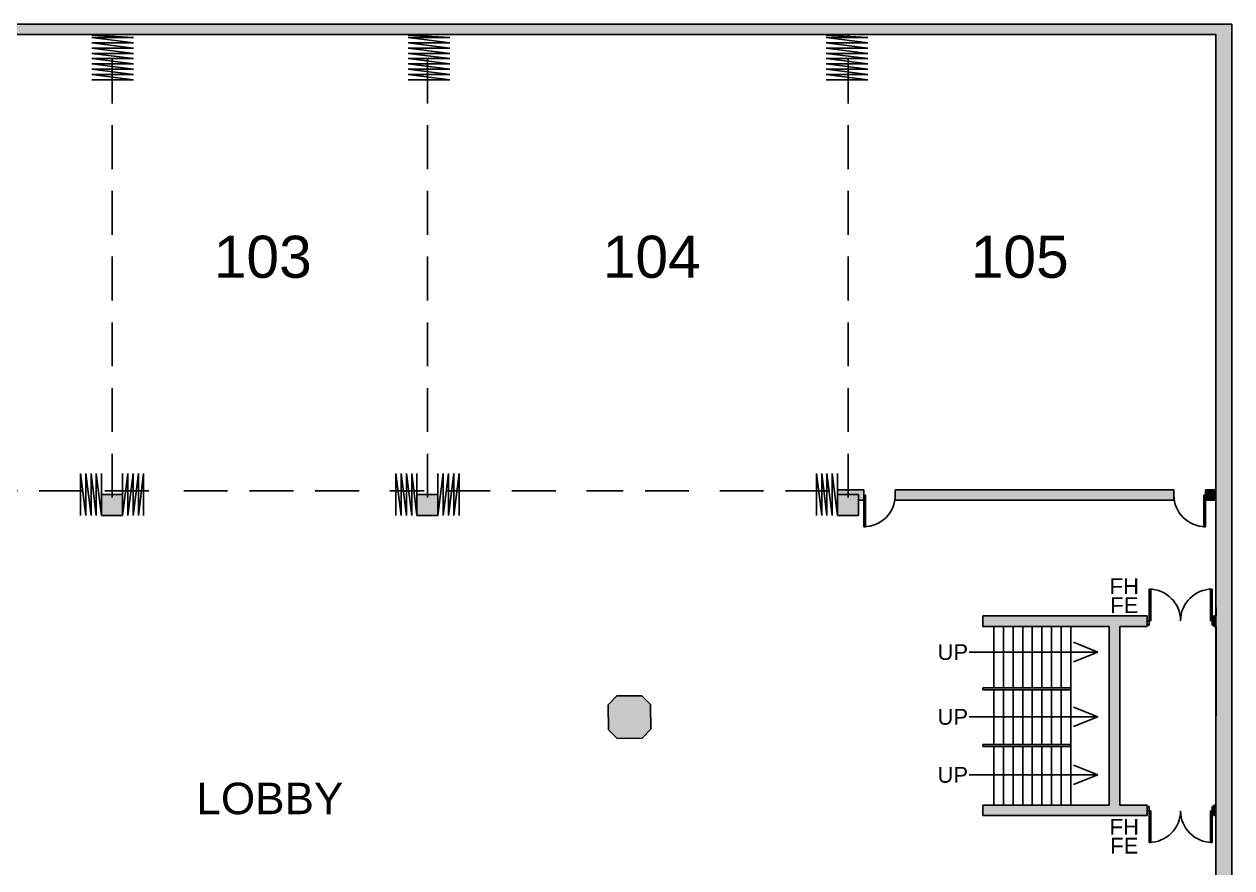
# Model space of a CAD drawing. Header units: inches. Extents: x 3140 to 6112, y 2443 to 6866.
# Drawn here: x 4180 to 5558, y 3851 to 4814 of the extents above; entities that cross this region are included whole.
import ezdxf
from ezdxf.enums import TextEntityAlignment as Align

# ---------------------------------------------------------------- set-up
doc = ezdxf.new("R2010")
doc.units = ezdxf.units.IN
doc.header["$LTSCALE"] = 100
doc.header["$MEASUREMENT"] = 0
doc.linetypes.add('DASHED', pattern=[0.75, 0.5, -0.25])
for name, color, linetype in [('bldg_airwall', 53, 'DASHED'), ('bldg_airwall_storage', 53, 'CONTINUOUS'), ('bldg_doors', 9, 'CONTINUOUS'), ('bldg_fire', 240, 'CONTINUOUS'), ('bldg_stairs', 9, 'CONTINUOUS'), ('bldg_text', 94, 'CONTINUOUS'), ('bldg_wallint', 9, 'CONTINUOUS'), ('bldg_wallintsol', 9, 'CONTINUOUS')]:
    doc.layers.add(name, color=color, linetype=linetype)
doc.styles.add('bldgtx18', font='ARIAL.TTF', dxfattribs={"height": 18})
doc.styles.add('bldgtx36', font='ARIAL.TTF', dxfattribs={"height": 36})
doc.styles.add('bldgtx48', font='ARIAL.TTF', dxfattribs={"height": 48})

msp = doc.modelspace()

# ---------------------------------------------------------------- hatches: boundary and pattern name
at = {"layer": 'bldg_wallintsol'}
for points in [[(5540.3, 4801.9), (5540.3, 4157.3), (5540.4, 4138.4), (5540.3, 4138.4), (5540.3, 4126.4), (5540.4, 4126.4), (5540.3, 3922.5), (5540.3, 3780), (5521.6, 3780), (5521.6, 3768), (5540.3, 3768), (5540.3, 3261.6), (5521.4, 3261.6), (5521.4, 3249.6), (5558.4, 3249.6), (5558.4, 3774), (5558.4, 4813.9), (3370.9, 4813.9), (3370.9, 4353.1), (3370.9, 4277.4), (3296.8, 4277.4), (3296.8, 4252.9), (3370.9, 4252.9), (3370.9, 4233.3), (3382.9, 4233.3), (3382.9, 4270.4), (3392.3, 4270.4), (3392.3, 4276.3), (3392.3, 4282.4), (3382.9, 4282.4), (3382.9, 4347.1), (3382.9, 4801.9)], [(4292.3, 4276.9), (4268.3, 4276.9), (4268.3, 4252.9), (4292.3, 4252.9)], [(4652.3, 4276.9), (4628.3, 4276.9), (4628.3, 4252.9), (4652.3, 4252.9)], [(5492.3, 4282.4), (5174.3, 4282.4), (5174.3, 4270.4), (5492.3, 4270.4)], [(5540.3, 4282.4), (5528.3, 4282.4), (5528.3, 4270.4), (5540.3, 4270.4)], [(5461.9, 4138.4), (5274.2, 4138.4), (5274.2, 4126.4), (5418.4, 4126.4), (5418.4, 3922.5), (5274.2, 3922.5), (5274.2, 3910.5), (5410.9, 3910.5), (5461.9, 3910.5), (5461.9, 3922.5), (5430.4, 3922.5), (5430.4, 4126.4), (5461.9, 4126.4)], [(5540.3, 4138.4), (5537.9, 4138.4), (5537.9, 4126.4), (5540.3, 4126.4)], [(4895, 4037.3), (4884.9, 4047.2), (4856.5, 4047.1), (4846.6, 4037), (4846.8, 4008.6), (4856.9, 3998.7), (4885.3, 3998.9), (4895.2, 4009)], [(5540.3, 3922.5), (5537.9, 3922.5), (5537.9, 3910.5), (5540.3, 3910.5)]]:
    msp.add_hatch(color=256, dxfattribs=at).paths.add_polyline_path(points)
h = msp.add_hatch(color=256, dxfattribs=at)
h.paths.add_polyline_path([(5138.3, 4282.4), (5108.3, 4282.4), (5108.3, 4276.9), (5132.3, 4276.9), (5132.3, 4270.4), (5138.3, 4270.4), (5138.3, 4276.3)])
h.paths.add_polyline_path([(5132.3, 4276.9), (5108.3, 4276.9), (5108.3, 4252.9), (5132.3, 4252.9)])

# ---------------------------------------------------------------- linework, layer by layer
at = {"layer": 'bldg_airwall'}
for p, q in [((4280.4, 4273.5), (4280.4, 4802.1)), ((4640.4, 4273.5), (4640.4, 4802.1)), ((5120.4, 4273.5), (5120.4, 4802.1)), ((4322.2, 4281.2), (4133.2, 4281.2)), ((4562.2, 4281.2), (4357.2, 4281.2)), ((4786.7, 4281.2), (4597.2, 4281.2)), ((4938.7, 4281.2), (4821.7, 4281.2)), ((5098.9, 4281.2), (4973.7, 4281.2))]:
    msp.add_line(p, q, dxfattribs=at)
at = {"layer": 'bldg_airwall_storage'}
for p, q in [((4257.2, 4801.9), (4304.8, 4801.9)), ((4304.8, 4798.5), (4257.2, 4801.5)), ((4304.8, 4792.5), (4257.2, 4798.5)), ((4257.2, 4798.5), (4304.8, 4798.5)), ((4618.2, 4801.9), (4665.8, 4801.9)), ((4665.8, 4798.5), (4618.2, 4801.5)), ((4665.8, 4792.5), (4618.2, 4798.5)), ((4618.2, 4798.5), (4665.8, 4798.5)), ((5095.3, 4801.9), (5142.9, 4801.9)), ((5142.9, 4798.5), (5095.3, 4801.5)), ((5142.9, 4792.5), (5095.3, 4798.5)), ((5095.3, 4798.5), (5142.9, 4798.5)), ((4304.8, 4786.5), (4257.2, 4792.5)), ((4257.2, 4792.5), (4304.8, 4792.5)), ((4304.8, 4780.5), (4257.2, 4786.5)), ((4257.2, 4786.5), (4304.8, 4786.5)), ((4665.8, 4786.5), (4618.2, 4792.5)), ((4618.2, 4792.5), (4665.8, 4792.5)), ((4665.8, 4780.5), (4618.2, 4786.5)), ((4618.2, 4786.5), (4665.8, 4786.5)), ((5142.9, 4786.5), (5095.3, 4792.5)), ((5095.3, 4792.5), (5142.9, 4792.5)), ((5142.9, 4780.5), (5095.3, 4786.5)), ((5095.3, 4786.5), (5142.9, 4786.5)), ((4304.8, 4774.5), (4257.2, 4780.5)), ((4257.2, 4780.5), (4304.8, 4780.5)), ((4304.8, 4768.5), (4257.2, 4774.5)), ((4257.2, 4774.5), (4304.8, 4774.5)), ((4665.8, 4774.5), (4618.2, 4780.5)), ((4618.2, 4780.5), (4665.8, 4780.5)), ((4665.8, 4768.5), (4618.2, 4774.5)), ((4618.2, 4774.5), (4665.8, 4774.5)), ((5142.9, 4774.5), (5095.3, 4780.5)), ((5095.3, 4780.5), (5142.9, 4780.5)), ((5142.9, 4768.5), (5095.3, 4774.5)), ((5095.3, 4774.5), (5142.9, 4774.5)), ((4304.8, 4762.5), (4257.2, 4768.5)), ((4257.2, 4768.5), (4304.8, 4768.5)), ((4304.8, 4756.5), (4257.2, 4762.5)), ((4257.2, 4762.5), (4304.8, 4762.5)), ((4304.8, 4750.5), (4257.2, 4756.5)), ((4257.2, 4756.5), (4304.8, 4756.5)), ((4665.8, 4762.5), (4618.2, 4768.5)), ((4618.2, 4768.5), (4665.8, 4768.5)), ((4665.8, 4756.5), (4618.2, 4762.5)), ((4618.2, 4762.5), (4665.8, 4762.5)), ((4665.8, 4750.5), (4618.2, 4756.5)), ((4618.2, 4756.5), (4665.8, 4756.5)), ((5142.9, 4762.5), (5095.3, 4768.5)), ((5095.3, 4768.5), (5142.9, 4768.5)), ((5142.9, 4756.5), (5095.3, 4762.5)), ((5095.3, 4762.5), (5142.9, 4762.5)), ((5142.9, 4750.5), (5095.3, 4756.5)), ((5095.3, 4756.5), (5142.9, 4756.5)), ((4257.2, 4750.5), (4304.8, 4750.5)), ((4618.2, 4750.5), (4665.8, 4750.5)), ((5095.3, 4750.5), (5142.9, 4750.5)), ((4244.3, 4300.9), (4244.3, 4252.9)), ((4244.3, 4300.9), (4250.3, 4252.9)), ((4250.3, 4300.9), (4250.3, 4252.9)), ((4250.3, 4300.9), (4256.3, 4252.9)), ((4256.3, 4300.9), (4256.3, 4252.9)), ((4256.3, 4300.9), (4262.3, 4252.9)), ((4262.3, 4300.9), (4262.3, 4252.9)), ((4262.3, 4300.9), (4268.3, 4252.9)), ((4268.3, 4252.9), (4268.3, 4300.9)), ((4292.3, 4300.9), (4292.3, 4252.9)), ((4298.3, 4300.9), (4292.3, 4252.9)), ((4298.3, 4300.9), (4298.3, 4252.9)), ((4304.3, 4300.9), (4298.3, 4252.9)), ((4304.3, 4300.9), (4304.3, 4252.9)), ((4310.3, 4300.9), (4304.3, 4252.9)), ((4310.3, 4300.9), (4310.3, 4252.9)), ((4316.3, 4300.9), (4310.3, 4252.9)), ((4316.3, 4252.9), (4316.3, 4300.9)), ((4604.3, 4300.9), (4604.3, 4252.9)), ((4604.3, 4300.9), (4610.3, 4252.9)), ((4610.3, 4300.9), (4610.3, 4252.9)), ((4610.3, 4300.9), (4616.3, 4252.9)), ((4616.3, 4300.9), (4616.3, 4252.9)), ((4616.3, 4300.9), (4622.3, 4252.9)), ((4622.3, 4300.9), (4622.3, 4252.9)), ((4622.3, 4300.9), (4628.3, 4252.9)), ((4628.3, 4252.9), (4628.3, 4300.9)), ((4652.3, 4300.9), (4652.3, 4252.9)), ((4658.3, 4300.9), (4652.3, 4252.9)), ((4658.3, 4300.9), (4658.3, 4252.9)), ((4664.3, 4300.9), (4658.3, 4252.9)), ((4664.3, 4300.9), (4664.3, 4252.9)), ((4670.3, 4300.9), (4664.3, 4252.9)), ((4670.3, 4300.9), (4670.3, 4252.9)), ((4676.3, 4300.9), (4670.3, 4252.9)), ((4676.3, 4252.9), (4676.3, 4300.9)), ((5084.3, 4300.9), (5084.3, 4252.9)), ((5090.3, 4252.9), (5084.3, 4300.9)), ((5090.3, 4252.9), (5090.3, 4300.9)), ((5096.3, 4252.9), (5090.3, 4300.9)), ((5096.3, 4300.9), (5096.3, 4252.9)), ((5096.3, 4300.9), (5102.3, 4252.9)), ((5108.3, 4252.9), (5102.3, 4300.9)), ((5102.3, 4300.9), (5102.3, 4252.9)), ((5108.3, 4252.9), (5108.3, 4300.9))]:
    msp.add_line(p, q, dxfattribs=at)
at = {"layer": 'bldg_doors'}
for p, q in [((5138.3, 4276.3), (5140.3, 4276.3)), ((5138.3, 4240.3), (5138.3, 4276.3)), ((5140.3, 4276.3), (5140.3, 4240.3)), ((5528.3, 4276.3), (5526.3, 4276.3)), ((5526.3, 4276.3), (5526.3, 4240.3)), ((5528.3, 4240.3), (5528.3, 4276.3)), ((5140.3, 4240.3), (5138.3, 4240.3)), ((5526.3, 4240.3), (5528.3, 4240.3)), ((5465.9, 4169), (5463.9, 4169)), ((5463.9, 4169), (5463.9, 4133)), ((5465.9, 4133), (5465.9, 4169)), ((5533.9, 4133), (5533.9, 4169)), ((5533.9, 4169), (5535.9, 4169)), ((5535.9, 4169), (5535.9, 4133)), ((5461.9, 4128), (5461.9, 4133)), ((5461.9, 4133), (5463.9, 4133)), ((5463.9, 4128), (5461.9, 4128)), ((5463.9, 4133), (5463.9, 4128)), ((5463.9, 4133), (5465.9, 4133)), ((5535.9, 4133), (5533.9, 4133)), ((5537.9, 4133), (5535.9, 4133)), ((5535.9, 4133), (5535.9, 4128)), ((5535.9, 4128), (5537.9, 4128)), ((5537.9, 4128), (5537.9, 4133)), ((5463.9, 3920.9), (5461.9, 3920.9)), ((5461.9, 3920.9), (5461.9, 3915.9)), ((5461.9, 3915.9), (5463.9, 3915.9)), ((5463.9, 3915.9), (5463.9, 3920.9)), ((5463.9, 3915.9), (5465.9, 3915.9)), ((5463.9, 3879.9), (5463.9, 3915.9)), ((5465.9, 3915.9), (5465.9, 3879.9)), ((5535.9, 3915.9), (5533.9, 3915.9)), ((5533.9, 3915.9), (5533.9, 3879.9)), ((5535.9, 3920.9), (5537.9, 3920.9)), ((5535.9, 3915.9), (5535.9, 3920.9)), ((5537.9, 3915.9), (5535.9, 3915.9)), ((5535.9, 3879.9), (5535.9, 3915.9)), ((5537.9, 3920.9), (5537.9, 3915.9)), ((5465.9, 3879.9), (5463.9, 3879.9)), ((5533.9, 3879.9), (5535.9, 3879.9))]:
    msp.add_line(p, q, dxfattribs=at)
for centre, start, end in [((5138.3, 4276.3), 270, 0), ((5463.9, 4133), 0, 90), ((5535.9, 3915.9), 180, 270)]:
    msp.add_arc(centre, 36, start, end, dxfattribs=at)
at = {"layer": 'bldg_doors', "extrusion": (0, 0, -1)}
for centre, start, end in [((-5528.3, 4276.3), 270, 0), ((-5535.9, 4133), 0, 90), ((-5463.9, 3915.9), 180, 270)]:
    msp.add_arc(centre, 36, start, end, dxfattribs=at)
at = {"layer": 'bldg_stairs'}
for p, q in [((5286.7, 4126.4), (5286.7, 4056.2)), ((5297.7, 4126.4), (5297.7, 4056.2)), ((5308.7, 4126.4), (5308.7, 4056.2)), ((5319.7, 4126.4), (5319.7, 4056.2)), ((5330.7, 4126.4), (5330.7, 4056.2)), ((5341.7, 4126.4), (5341.7, 4056.2)), ((5352.7, 4126.4), (5352.7, 4056.2)), ((5363.7, 4126.4), (5363.7, 4056.2)), ((5374.7, 4126.4), (5374.7, 3922.5)), ((5405.3, 4097.2), (5377.6, 4108.3)), ((5366.5, 4097.2), (5258.5, 4097.2)), ((5366.5, 4097.2), (5405.3, 4097.2)), ((5405.3, 4097.2), (5377.6, 4086.1)), ((5286.7, 4054), (5286.7, 3991.6)), ((5297.7, 4054), (5297.7, 3991.6)), ((5308.7, 4054), (5308.7, 3991.6)), ((5319.7, 4054), (5319.7, 3991.6)), ((5330.7, 4054), (5330.7, 3991.6)), ((5341.7, 4054), (5341.7, 3991.6)), ((5352.7, 4054), (5352.7, 3991.6)), ((5363.7, 4054), (5363.7, 3991.6)), ((5405.3, 4023.3), (5377.6, 4034.3)), ((5366.5, 4023.3), (5258.5, 4023.3)), ((5366.5, 4023.3), (5405.3, 4023.3)), ((5405.3, 4023.3), (5377.6, 4012.2)), ((5286.7, 3989.4), (5286.7, 3922.5)), ((5297.7, 3989.4), (5297.7, 3922.5)), ((5308.7, 3989.4), (5308.7, 3922.5)), ((5319.7, 3989.4), (5319.7, 3922.5)), ((5330.7, 3989.4), (5330.7, 3922.5)), ((5341.7, 3989.4), (5341.7, 3922.5)), ((5352.7, 3989.4), (5352.7, 3922.5)), ((5363.7, 3989.4), (5363.7, 3922.5)), ((5366.5, 3957.1), (5258.5, 3957.1)), ((5366.5, 3957.1), (5405.3, 3957.1)), ((5405.3, 3957.1), (5377.6, 3968.2)), ((5405.3, 3957.1), (5377.6, 3946))]:
    msp.add_line(p, q, dxfattribs=at)
at = {"layer": 'bldg_wallint', "linetype": 'Continuous'}
for p, q in [((3370.9, 4813.9), (5558.4, 4813.9)), ((5558.4, 4813.9), (5558.4, 3774)), ((5540.3, 4801.9), (3382.9, 4801.9)), ((5540.3, 3780), (5540.3, 4801.9)), ((4268.3, 4276.9), (4292.3, 4276.9)), ((4268.3, 4252.9), (4268.3, 4276.9)), ((4292.3, 4276.9), (4292.3, 4252.9)), ((4628.3, 4276.9), (4652.3, 4276.9)), ((4628.3, 4252.9), (4628.3, 4276.9)), ((4652.3, 4276.9), (4652.3, 4252.9)), ((5108.3, 4276.9), (5132.3, 4276.9)), ((5108.3, 4252.9), (5108.3, 4276.9)), ((5132.3, 4276.9), (5132.3, 4252.9)), ((5174.3, 4282.4), (5492.3, 4282.4)), ((5174.3, 4270.4), (5174.3, 4282.4)), ((5492.3, 4282.4), (5492.3, 4270.4)), ((5528.3, 4282.4), (5528.3, 4270.4)), ((5492.3, 4270.4), (5174.3, 4270.4)), ((4292.3, 4252.9), (4268.3, 4252.9)), ((4652.3, 4252.9), (4628.3, 4252.9)), ((5132.3, 4252.9), (5108.3, 4252.9)), ((5461.9, 4138.4), (5274.2, 4138.4)), ((5274.2, 4138.4), (5274.2, 4126.4)), ((5461.9, 4126.4), (5461.9, 4138.4)), ((5461.9, 4126.4), (5461.9, 4138.4)), ((5461.9, 4126.4), (5461.9, 4138.4)), ((5540.4, 4138.4), (5537.9, 4138.4)), ((5537.9, 4138.4), (5537.9, 4126.4)), ((5537.9, 4138.4), (5537.9, 4126.4)), ((5274.2, 4126.4), (5418.4, 4126.4)), ((5418.4, 4126.4), (5418.4, 3922.5)), ((5430.4, 4126.4), (5461.9, 4126.4)), ((5430.4, 3922.5), (5430.4, 4126.4)), ((5537.9, 4126.4), (5540.4, 4126.4)), ((5274.2, 4056.2), (5374.7, 4056.2)), ((5274.2, 4054), (5374.7, 4054)), ((4856.5, 4047.1), (4846.6, 4037)), ((4884.9, 4047.2), (4856.5, 4047.1)), ((4895, 4037.3), (4884.9, 4047.2)), ((4846.6, 4037), (4846.8, 4008.6)), ((4895.2, 4009), (4895, 4037.3)), ((4846.8, 4008.6), (4856.9, 3998.7)), ((4856.9, 3998.7), (4885.3, 3998.9)), ((4885.3, 3998.9), (4895.2, 4009)), ((5274.2, 3991.6), (5374.7, 3991.6)), ((5274.2, 3989.4), (5374.7, 3989.4)), ((5418.4, 3922.5), (5274.2, 3922.5)), ((5274.2, 3922.5), (5274.2, 3910.5)), ((5461.9, 3922.5), (5430.4, 3922.5)), ((5461.9, 3910.5), (5461.9, 3922.5)), ((5461.9, 3910.5), (5461.9, 3922.5)), ((5461.9, 3910.5), (5461.9, 3922.5)), ((5537.9, 3922.5), (5537.9, 3910.5)), ((5537.9, 3922.5), (5537.9, 3910.5)), ((5274.2, 3910.5), (5410.9, 3910.5)), ((5410.9, 3910.5), (5461.9, 3910.5))]:
    msp.add_line(p, q, dxfattribs=at)
at = {"layer": 'bldg_wallint'}
for p, q in [((5138.3, 4282.4), (5108.3, 4282.4)), ((5108.3, 4282.4), (5108.3, 4276.9)), ((5138.3, 4270.4), (5138.3, 4282.4)), ((5528.3, 4282.4), (5540.3, 4282.4)), ((5138.3, 4270.4), (5132.3, 4270.4)), ((5528.3, 4270.4), (5540.3, 4270.4)), ((5540.4, 4138.4), (5540.3, 4157.3)), ((5461.9, 4126.4), (5461.9, 4134.4)), ((5461.9, 4134.4), (5461.9, 4126.4)), ((5537.9, 4134.4), (5537.9, 4126.4)), ((5537.9, 4134.4), (5537.9, 4126.4)), ((5540.3, 3922.5), (5540.4, 4126.4)), ((5274.2, 4054), (5274.2, 4056.2)), ((5274.2, 3991.6), (5274.2, 3989.4)), ((5461.9, 3914.5), (5461.9, 3922.5)), ((5461.9, 3914.5), (5461.9, 3922.5)), ((5537.9, 3922.5), (5537.9, 3914.5)), ((5537.9, 3914.5), (5537.9, 3922.5)), ((5537.9, 3922.5), (5540.3, 3922.5)), ((5537.9, 3910.5), (5540.3, 3910.5)), ((5540.3, 3888.2), (5540.3, 3910.5))]:
    msp.add_line(p, q, dxfattribs=at)

# ---------------------------------------------------------------- texts
at = {"layer": 'bldg_airwall', "style": 'bldgtx48'}
for s, p in [('103', (4452.3, 4548.4)), ('104', (4896.3, 4548.4)), ('105', (5316.3, 4548.4))]:
    msp.add_text(s, height=48, dxfattribs=at).set_placement(p, align=Align.MIDDLE_CENTER)
at = {"layer": 'bldg_fire', "style": 'bldgtx18'}
for s, p in [('FH', (5435.7, 4172.3)), ('FE', (5435.7, 4150.7)), ('FH', (5435.7, 3897.8)), ('FE', (5435.7, 3876.2))]:
    msp.add_text(s, height=18, dxfattribs=at).set_placement(p, align=Align.MIDDLE_CENTER)
at = {"layer": 'bldg_text'}
for s, height, style, p in [('UP', 18, 'bldgtx18', (5239.9, 4097.2)), ('UP', 18, 'bldgtx18', (5239.9, 4023.3)), ('UP', 18, 'bldgtx18', (5239.9, 3957.1)), ('LOBBY', 36, 'bldgtx36', (4460.4, 3930.1))]:
    msp.add_text(s, height=height, dxfattribs=dict(at, style=style)).set_placement(p, align=Align.MIDDLE_CENTER)

doc.saveas('drawing.dxf')
